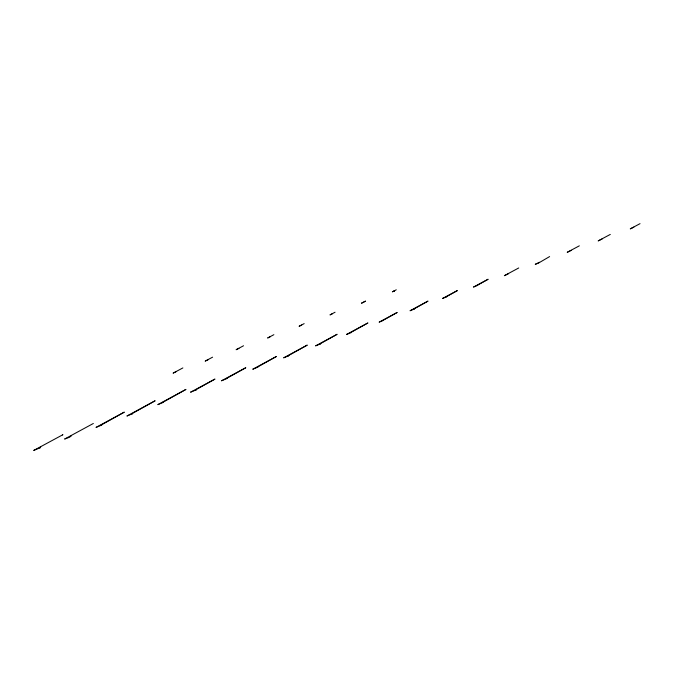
<?xml version="1.0" encoding="UTF-8"?>
<svg xmlns="http://www.w3.org/2000/svg" width="674" height="674" viewBox="0 0 674 674"><rect width="100%" height="100%" fill="white"/><g stroke="black" fill="none" stroke-linecap="round" stroke-linejoin="round"><path stroke-width="1.01" d="M382.958 320.428L397.188 312.466L379.125 322.147L383.489 320.377L382.967 320.436M39.581 447.73L40.735 447.039M257.291 367.17L276.45 356.462L252.742 369.242L257.881 367.119L257.291 367.187M208.173 359.689L205.174 361.121L212.596 357.169M238.967 348.332L236.119 349.713L243.533 345.77M270.232 336.739L267.62 338.003L273.863 334.692M301.666 325.045L299.088 326.3L304.159 323.63M332.493 313.688L329.99 314.91L335.062 312.231M394.484 290.789L393.978 291.092L396.261 289.778M176.571 371.458L173.1 373.143L182.865 367.928M71.545 435.682L69.481 437.249L64.62 439.044L93.349 423.483M508.634 273.636L504.371 275.683L518.727 267.966M539.47 262.262L535.257 264.301L538.349 263.163L549.613 256.583M571.358 250.332L567.222 252.312L579.328 245.833M602.135 238.992L598.167 240.904L610.282 234.426M633.838 227.155L630.266 228.874L640.03 223.658M62.429 434.882L62.918 434.696L33.7 450.443L40.364 447.662L39.581 447.747M195.713 389.842L196.395 389.783L190.548 392.201L214.981 379.074L195.713 389.842M226.54 378.476L227.222 378.426L221.451 380.81L245.808 367.718L226.565 378.451M319.872 343.942L320.436 343.9L315.592 345.872L337.118 334.296L319.872 343.942M350.657 332.594L351.23 332.552L346.529 334.464L367.911 322.956L350.691 332.568M413.794 309.054L414.308 309.012L410.028 310.756L428.007 301.101L413.794 309.054M363.168 302.441L361.441 303.216L365.552 301.093L363.168 302.441M101.108 425.083L101.766 425.05L96.003 427.417L124.311 412.134L101.151 425.05M131.935 413.718L132.593 413.684L126.897 416.026L155.138 400.769L131.935 413.718M162.754 402.361L163.42 402.327L157.809 404.636L185.965 389.412L162.754 402.361M288.135 355.779L288.708 355.754L283.644 357.843L307.268 345.096L288.186 355.754M446.441 296.695L446.887 296.686L442.515 298.481L457.343 290.595L446.441 296.695M477.234 285.346L477.681 285.338L473.451 287.082L488.136 279.247L477.234 285.346M394.012 291.058L392.361 291.825L393.961 291.109"/></g></svg>
